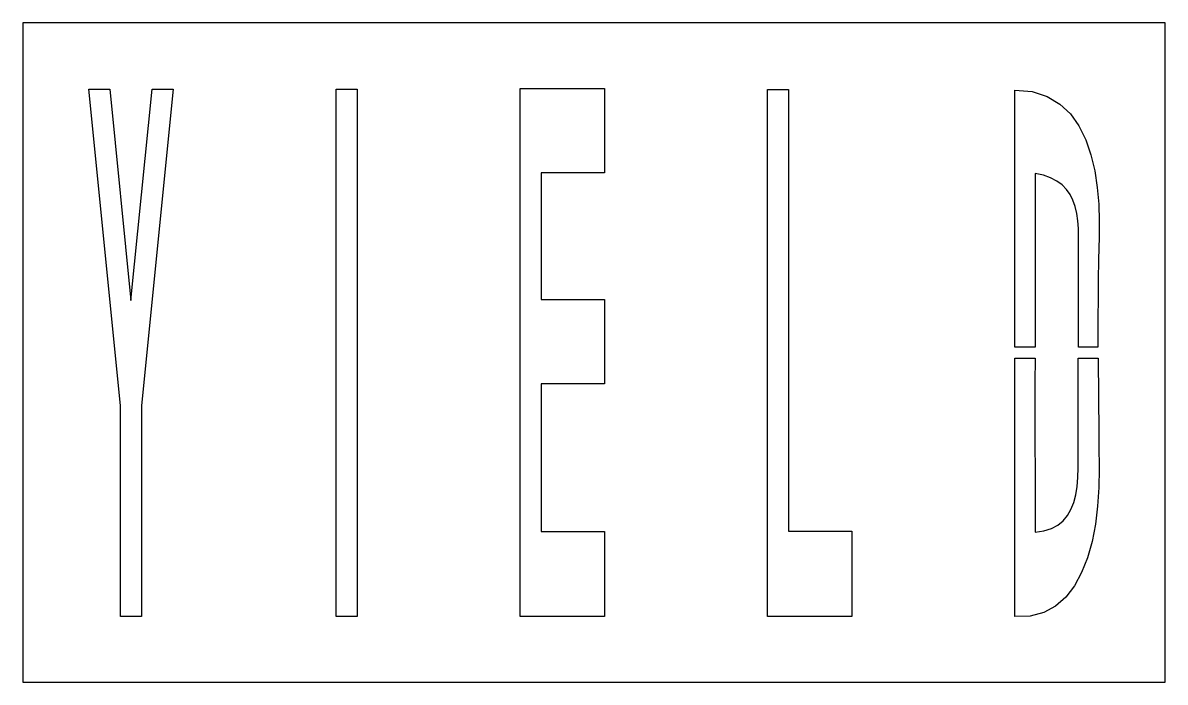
# Model space of a CAD drawing. Extents: x 0 to 52, y 0 to 30.
import ezdxf

# ---------------------------------------------------------------- set-up
doc = ezdxf.new("R2010")
doc.units = 0
doc.layers.add('CUT', color=7, linetype='Continuous')
doc.layers.add('OUTSIDE', color=1, linetype='Continuous')

msp = doc.modelspace()

# ---------------------------------------------------------------- linework, layer by layer
at = {"layer": 'CUT'}
for points in [[(6.8424, 26.982), (5.4, 12.582), (5.4, 2.982), (4.44, 2.982), (4.44, 12.582), (3, 26.982), (3.96, 26.982), (4.92, 17.3676), (5.88, 26.982)], [(14.2594, 2.982), (14.2594, 26.982), (15.2194, 26.982), (15.2194, 2.982)], [(23.5964, 17.418), (26.4788, 17.418), (26.4788, 13.578), (23.5964, 13.578), (23.5964, 6.858), (26.4788, 6.858), (26.4788, 2.982), (22.6364, 2.982), (22.6364, 27.018), (26.4788, 27.018), (26.4788, 23.178), (23.5964, 23.178)], [(37.7382, 2.982), (33.8958, 2.982), (33.8958, 26.9724), (34.8558, 26.9724), (34.8558, 6.8628), (37.7382, 6.8628)], [(48.6208, 23.9964), (48.7936, 23.2668), (48.9064, 22.5108), (48.9736, 21.7428), (49, 20.982), (48.9952, 20.2452), (48.9712, 19.2252), (48.9544, 18.2916), (48.9448, 17.4228), (48.94, 16.602), (48.94, 15.8124), (48.9418, 15.2378), (48.0484, 15.2378), (48.0496, 15.8004), (48.0544, 16.9428), (48.0568, 18.0132), (48.0592, 18.9564), (48.0616, 19.7196), (48.0616, 20.25), (48.052, 20.6364), (48.0256, 20.9964), (47.9752, 21.3324), (47.9032, 21.6444), (47.8024, 21.93), (47.6704, 22.1892), (47.5048, 22.4196), (47.3056, 22.6236), (47.0656, 22.8012), (46.7872, 22.9476), (46.4608, 23.0628), (46.0888, 23.1516), (46.0888, 21.7908), (46.0864, 20.43), (46.084, 19.0692), (46.0816, 17.7084), (46.0792, 16.3476), (46.0772, 15.2378), (45.1552, 15.2378), (45.1552, 16.9596), (45.1552, 18.9564), (45.1552, 20.9532), (45.1552, 22.95), (45.1552, 24.9468), (45.1552, 26.9436), (45.9496, 26.8716), (46.6312, 26.6532), (47.2072, 26.3076), (47.6872, 25.854), (48.076, 25.3068), (48.3856, 24.6804)], [(48.9688, 12.6228), (48.9784, 11.73), (48.988, 10.7652), (48.9952, 9.7092), (48.9808, 8.8572), (48.9256, 8.0124), (48.8224, 7.1892), (48.6712, 6.402), (48.4648, 5.6628), (48.1984, 4.986), (47.872, 4.386), (47.4784, 3.8724), (47.0128, 3.462), (46.4752, 3.1692), (45.856, 3.0036), (45.1552, 2.982), (45.1552, 4.9788), (45.1552, 6.9756), (45.1552, 8.9724), (45.1552, 10.9692), (45.1552, 12.966), (45.1552, 14.7358), (46.0764, 14.7358), (46.0744, 13.626), (46.0744, 12.2652), (46.0744, 10.9044), (46.0768, 9.5436), (46.0816, 8.1828), (46.0888, 6.822), (46.4824, 6.882), (46.8232, 6.99), (47.1112, 7.1436), (47.356, 7.3404), (47.5552, 7.5804), (47.7136, 7.8588), (47.8384, 8.1732), (47.9296, 8.5236), (47.9896, 8.9052), (48.0256, 9.3156), (48.04, 9.7548), (48.0328, 10.2156), (48.0328, 10.3836), (48.0352, 10.8492), (48.0376, 11.562), (48.04, 12.4644), (48.0448, 13.5084), (48.0472, 14.6388), (48.0474, 14.7358), (48.9452, 14.7358), (48.9496, 14.2572), (48.9592, 13.458)]]:
    msp.add_lwpolyline(points, close=True, dxfattribs=at)
at = {"layer": 'OUTSIDE'}
msp.add_lwpolyline([(0, 0), (52, 0), (52, 30), (0, 30)], close=True, dxfattribs=at)

doc.saveas('drawing.dxf')
